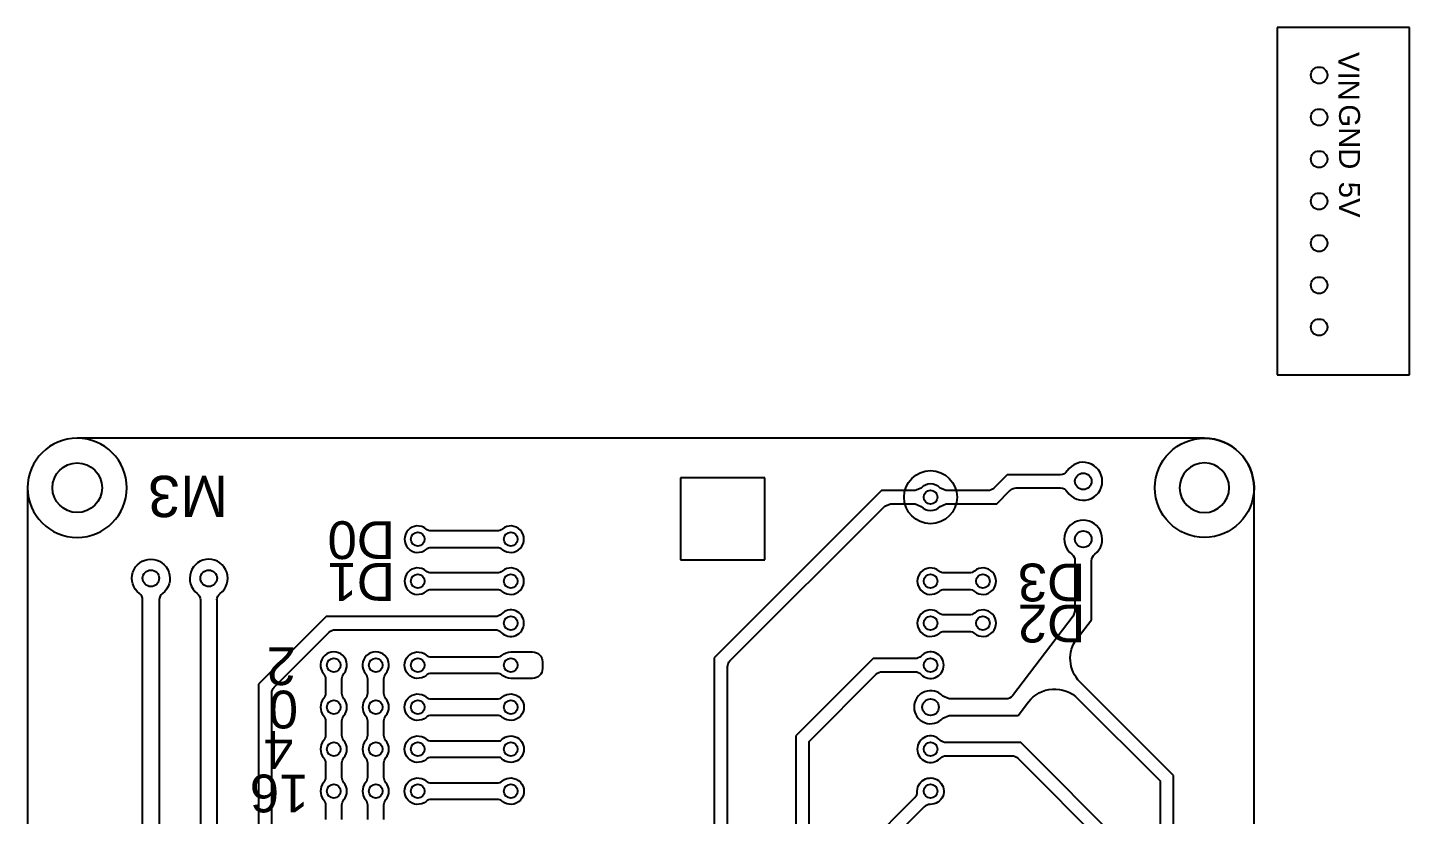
# Model space of a CAD drawing. Extents: x -81 to 81, y -56 to 81.
# Drawn here: x -80.6 to 3, y 33.4 to 81 of the extents above; entities that cross this region are included whole.
import ezdxf

# ---------------------------------------------------------------- set-up
doc = ezdxf.new("R2010")
doc.units = 0
for name, color, linetype in [('DEFAULT', 7, 'CONTINUOUS'), ('MOSFET', 7, 'CONTINUOUS'), ('MOSFET$MASK', 7, 'CONTINUOUS'), ('MOSFET$TRACES', 7, 'CONTINUOUS')]:
    doc.layers.add(name, color=color, linetype=linetype)
doc.styles.add('DEFAULT', font='arial.ttf')

msp = doc.modelspace()

# ---------------------------------------------------------------- linework, layer by layer
at = {"layer": 'DEFAULT'}
for p, q in [((3, 81), (-5, 81)), ((-5, 81), (-5, 60)), ((3, 60), (3, 81)), ((-5, 60), (3, 60))]:
    msp.add_line(p, q, dxfattribs=at)
msp.add_circle((-25.97, 52.605), 1.605, dxfattribs=at)
at = {"layer": 'MOSFET'}
for p, q in [((-9.4, 56.175), (-77.6, 56.175)), ((-80.6, 53.175), (-80.6, -35.825)), ((-6.4, -35.825), (-6.4, 53.175))]:
    msp.add_line(p, q, dxfattribs=at)
at = {"layer": 'MOSFET', "extrusion": (0, 0, -1)}
msp.add_circle((77.6, 53.175), 3, dxfattribs=at)
at = {"layer": 'MOSFET'}
msp.add_circle((-9.4, 53.175), 3, dxfattribs=at)
for centre, start, end in [((-77.6, 53.175), 90, 180), ((-9.4, 53.175), 0, 90)]:
    msp.add_arc(centre, 3, start, end, dxfattribs=at)
at = {"layer": 'MOSFET$MASK'}
for p, q in [((-36.003, 53.773), (-41.101, 53.773)), ((-41.101, 53.773), (-41.101, 48.82)), ((-36.003, 48.82), (-36.003, 53.773)), ((-41.101, 48.82), (-36.003, 48.82))]:
    msp.add_line(p, q, dxfattribs=at)
at = {"layer": 'MOSFET$TRACES'}
for p, q in [((-21.329, 53.965), (-22.142, 53.152)), ((-18.114, 53.965), (-21.329, 53.965)), ((-28.93, 53.005), (-39.053, 42.882)), ((-26.908, 53.005), (-28.93, 53.005)), ((-26.547, 53.159), (-26.908, 53.005)), ((-25.032, 53.005), (-25.393, 53.159)), ((-22.496, 53.005), (-25.032, 53.005)), ((-21.957, 52.205), (-21.144, 53.019)), ((-20.79, 53.165), (-18.114, 53.165)), ((-38.105, 42.699), (-28.745, 52.059)), ((-28.745, 52.059), (-28.391, 52.205)), ((-28.391, 52.205), (-26.908, 52.205)), ((-26.908, 52.205), (-26.547, 52.051)), ((-25.393, 52.051), (-25.032, 52.205)), ((-25.032, 52.205), (-21.957, 52.205)), ((-52.201, 50.565), (-56.169, 50.565)), ((-56.169, 49.565), (-52.201, 49.565)), ((-17.231, 48.753), (-17.231, 45.706)), ((-16.231, 45.196), (-16.231, 48.753)), ((-52.201, 48.025), (-56.169, 48.025)), ((-23.631, 48.025), (-25.139, 48.025)), ((-56.169, 47.025), (-52.201, 47.025)), ((-25.139, 47.025), (-23.631, 47.025)), ((-73.642, -25.155), (-73.642, 46.388)), ((-72.642, 46.388), (-72.642, -25.161)), ((-70.142, 46.388), (-70.142, -25.158)), ((-69.142, -25.158), (-69.142, 46.388)), ((-62.537, 45.385), (-66.629, 41.293)), ((-52.308, 45.385), (-62.537, 45.385)), ((-23.631, 45.485), (-25.139, 45.485)), ((-17.334, 45.401), (-21.018, 40.601)), ((-17.231, 45.706), (-17.334, 45.401)), ((-17.103, 44.06), (-16.231, 45.196)), ((-65.683, 41.108), (-62.352, 44.439)), ((-61.998, 44.585), (-52.308, 44.585)), ((-25.139, 44.485), (-23.631, 44.485)), ((-56.169, 42.945), (-52.201, 42.945)), ((-51.37, 43.245), (-50.051, 43.245)), ((-49.451, 42.645), (-49.451, 42.245)), ((-39.053, 42.882), (-39.053, 15.911)), ((-29.438, 42.845), (-34.117, 38.166)), ((-26.908, 42.845), (-29.438, 42.845)), ((-52.201, 41.945), (-56.169, 41.945)), ((-38.251, 15.374), (-38.251, 42.345)), ((-33.317, 37.834), (-29.253, 41.899)), ((-28.899, 42.045), (-26.908, 42.045)), ((-66.629, 41.293), (-66.629, -6.56)), ((-62.58, 41.615), (-62.58, 40.736)), ((-61.58, 40.736), (-61.58, 41.615)), ((-60.04, 41.615), (-60.04, 40.736)), ((-59.04, 40.736), (-59.04, 41.615)), ((-50.051, 41.645), (-51.37, 41.645)), ((-11.28, 35.778), (-16.93, 41.429)), ((-65.829, -6.56), (-65.829, 40.754)), ((-56.169, 40.405), (-52.201, 40.405)), ((-24.852, 40.405), (-25.225, 40.572)), ((-21.415, 40.405), (-24.852, 40.405)), ((-20.675, 39.405), (-20.05, 40.22)), ((-17.05, 40.416), (-12.08, 35.447)), ((-52.201, 39.405), (-56.169, 39.405)), ((-25.225, 39.239), (-24.852, 39.405)), ((-24.852, 39.405), (-20.675, 39.405)), ((-62.58, 39.075), (-62.58, 38.196)), ((-61.58, 38.196), (-61.58, 39.075)), ((-60.04, 39.075), (-60.04, 38.196)), ((-59.04, 38.196), (-59.04, 39.075)), ((-56.169, 37.865), (-51.995, 37.865)), ((-34.117, 38.166), (-34.117, -3.314)), ((-33.317, -2.775), (-33.317, 37.834)), ((-20.51, 37.765), (-25.032, 37.765)), ((-13.926, 31.181), (-20.51, 37.765)), ((-51.995, 36.865), (-56.169, 36.865)), ((-25.032, 36.965), (-21.049, 36.965)), ((-20.695, 36.819), (-14.873, 30.996)), ((-62.58, 36.535), (-62.58, 35.656)), ((-61.58, 35.656), (-61.58, 36.535)), ((-60.04, 36.535), (-60.04, 35.656)), ((-59.04, 35.656), (-59.04, 36.535)), ((-56.169, 35.325), (-52.201, 35.325)), ((-12.08, 35.447), (-12.08, -29.097)), ((-11.28, -29.429), (-11.28, 35.778)), ((-52.201, 34.325), (-56.169, 34.325)), ((-31.958, 29.403), (-26.916, 34.445)), ((-62.58, 33.995), (-62.58, 33.116)), ((-61.58, 33.116), (-61.58, 33.995)), ((-60.04, 33.995), (-60.04, 33.116)), ((-59.04, 33.116), (-59.04, 33.995)), ((-26.351, 33.879), (-31.158, 29.071))]:
    msp.add_line(p, q, dxfattribs=at)
for centre, radius in [((-2.46, 78.12), 0.5), ((-2.46, 75.58), 0.5), ((-2.46, 73.04), 0.5), ((-2.46, 70.5), 0.5), ((-2.46, 67.96), 0.5), ((-2.46, 65.42), 0.5), ((-2.46, 62.88), 0.5), ((-77.6, 53.175), 1.5), ((-16.731, 53.565), 0.5), ((-25.97, 52.605), 0.415), ((-57, 50.065), 0.415), ((-51.37, 50.065), 0.415), ((-16.731, 50.065), 0.5), ((-73.142, 47.7), 0.5), ((-69.642, 47.7), 0.5), ((-57, 47.525), 0.415), ((-51.37, 47.525), 0.415), ((-25.97, 47.525), 0.415), ((-22.8, 47.525), 0.415), ((-51.37, 44.985), 0.415), ((-25.97, 44.985), 0.415), ((-22.8, 44.985), 0.415), ((-62.08, 42.445), 0.415), ((-59.54, 42.445), 0.415), ((-57, 42.445), 0.415), ((-51.37, 42.445), 0.415), ((-25.97, 42.445), 0.415), ((-62.08, 39.905), 0.415), ((-59.54, 39.905), 0.415), ((-57, 39.905), 0.415), ((-51.37, 39.905), 0.415), ((-25.97, 39.905), 0.5), ((-62.08, 37.365), 0.415), ((-59.54, 37.365), 0.415), ((-57, 37.365), 0.415), ((-51.37, 37.365), 0.415), ((-25.97, 37.365), 0.415), ((-62.08, 34.825), 0.415), ((-59.54, 34.825), 0.415), ((-57, 34.825), 0.415), ((-51.37, 34.825), 0.415), ((-25.97, 34.825), 0.415)]:
    msp.add_circle(centre, radius, dxfattribs=at)
at = {"layer": 'MOSFET$TRACES', "extrusion": (0, 0, -1)}
msp.add_circle((9.4, 53.175), 1.5, dxfattribs=at)
at = {"layer": 'MOSFET$TRACES'}
for centre, radius, start, end in [((-16.731, 53.565), 1.15, 213.05573, 146.94427), ((-25.97, 52.605), 0.8, 43.81306, 136.18694), ((-25.97, 52.605), 0.8, 223.81306, 316.18694), ((-16.731, 50.065), 1.15, 307.3052, 232.6948), ((-57, 50.065), 0.8, 50.28486, 309.71514), ((-51.37, 50.065), 0.8, 230.28486, 129.71514), ((-69.642, 47.7), 1.15, 307.3052, 232.6948), ((-57, 47.525), 0.8, 50.28486, 309.71514), ((-51.37, 47.525), 0.8, 230.28486, 129.71514), ((-25.97, 47.525), 0.8, 50.28486, 309.71514), ((-22.8, 47.525), 0.8, 230.28486, 129.71514), ((-74.135, 46.391), 0.493, 359.60261, 53.09219), ((-72.142, 46.388), 0.5, 127.3052, 180), ((-51.37, 44.985), 0.8, 223.81306, 136.18694), ((-25.97, 44.985), 0.8, 50.28486, 309.71514), ((-22.8, 44.985), 0.8, 230.28486, 129.71514), ((-62.08, 42.445), 0.8, 320.28486, 219.71514), ((-59.54, 42.445), 0.8, 320.28486, 219.71514), ((-56.169, 43.445), 0.5, 230.28486, 270), ((-52.201, 43.445), 0.5, 270, 309.71514), ((-25.97, 42.445), 0.8, 223.81306, 136.18694), ((-56.169, 41.445), 0.5, 90, 129.71514), ((-52.201, 41.445), 0.5, 50.28486, 90), ((-62.08, 39.905), 0.8, 140.28486, 219.71514), ((-62.08, 39.905), 0.8, 320.28486, 39.71514), ((-59.54, 39.905), 0.8, 140.28486, 219.71514), ((-59.54, 39.905), 0.8, 320.28486, 39.71514), ((-56.169, 40.905), 0.5, 230.28486, 270), ((-52.201, 40.905), 0.5, 270, 309.71514), ((-25.97, 39.905), 1, 41.81031, 180), ((-56.169, 38.905), 0.5, 90, 129.71514), ((-52.201, 38.905), 0.5, 50.28486, 90), ((-25.97, 39.905), 1, 180, 318.18969), ((-62.08, 37.365), 0.8, 140.28486, 219.71514), ((-62.08, 37.365), 0.8, 320.28486, 39.71514), ((-59.54, 37.365), 0.8, 140.28486, 219.71514), ((-59.54, 37.365), 0.8, 320.28486, 39.71514), ((-56.169, 38.365), 0.5, 230.28486, 270), ((-25.97, 37.365), 0.8, 43.81306, 180), ((-56.169, 36.365), 0.5, 90, 129.71514), ((-25.97, 37.365), 0.8, 180, 316.18694), ((-62.08, 34.825), 0.8, 140.28486, 219.71514), ((-62.08, 34.825), 0.8, 320.28486, 39.71514), ((-59.54, 34.825), 0.8, 140.28486, 219.71514), ((-59.54, 34.825), 0.8, 320.28486, 39.71514), ((-56.169, 35.825), 0.5, 230.28486, 270), ((-52.201, 35.825), 0.5, 270, 309.71514), ((-56.169, 33.825), 0.5, 90, 129.71514), ((-52.201, 33.825), 0.5, 50.28486, 90), ((-27.27, 34.798), 0.5, 315, 1.18694), ((-25.997, 33.525), 0.5, 88.81306, 135)]:
    msp.add_arc(centre, radius, start, end, dxfattribs=at)
at = {"layer": 'MOSFET$TRACES', "extrusion": (0, 0, -1)}
for centre, radius, start, end in [((18.114, 54.465), 0.5, 213.05573, 270), ((22.496, 53.505), 0.5, 225, 270), ((20.79, 52.665), 0.5, 45, 90), ((18.114, 52.665), 0.5, 90, 146.94427), ((56.169, 51.065), 0.5, 270, 309.71514), ((52.201, 51.065), 0.5, 230.28486, 270), ((56.169, 49.065), 0.5, 50.28486, 90), ((52.201, 49.065), 0.5, 90, 129.71514), ((73.142, 47.7), 1.15, 307.3052, 232.6948), ((17.731, 48.753), 0.5, 127.3052, 180), ((15.731, 48.753), 0.5, 0, 52.6948), ((56.169, 48.525), 0.5, 270, 309.71514), ((52.201, 48.525), 0.5, 230.28486, 270), ((25.139, 48.525), 0.5, 270, 309.71514), ((23.631, 48.525), 0.5, 230.28486, 270), ((56.169, 46.525), 0.5, 50.28486, 90), ((52.201, 46.525), 0.5, 90, 129.71514), ((25.139, 46.525), 0.5, 50.28486, 90), ((23.631, 46.525), 0.5, 90, 129.71514), ((70.642, 46.388), 0.5, 127.3052, 180), ((68.643, 46.388), 0.5, 359.97363, 52.72117), ((52.308, 45.885), 0.5, 223.81306, 270), ((25.139, 45.985), 0.5, 270, 309.71514), ((23.631, 45.985), 0.5, 230.28486, 270), ((61.998, 44.085), 0.5, 45, 90), ((52.308, 44.085), 0.5, 90, 136.18694), ((25.139, 43.985), 0.5, 50.28486, 90), ((23.631, 43.985), 0.5, 90, 129.71514), ((15.516, 42.843), 2, 315, 37.50414), ((57, 42.445), 0.8, 230.28486, 129.71514), ((51.37, 42.445), 0.8, 50.28486, 90), ((50.051, 42.645), 0.6, 90, 180), ((37.751, 42.345), 0.5, 360, 45), ((26.908, 43.345), 0.5, 223.81306, 270), ((63.08, 41.615), 0.5, 140.28486, 180), ((61.08, 41.615), 0.5, 360, 39.71514), ((60.54, 41.615), 0.5, 140.28486, 180), ((58.54, 41.615), 0.5, 360, 39.71514), ((51.37, 42.445), 0.8, 270, 309.71514), ((50.051, 42.245), 0.6, 180, 270), ((28.899, 41.545), 0.5, 45, 90), ((26.908, 41.545), 0.5, 90, 136.18694), ((65.329, 40.754), 0.5, 360, 45), ((18.464, 39.002), 2, 37.50414, 135), ((63.08, 40.736), 0.5, 180, 219.71514), ((61.08, 40.736), 0.5, 320.28486, 360), ((60.54, 40.736), 0.5, 180, 219.71514), ((58.54, 40.736), 0.5, 320.28486, 360), ((57, 39.905), 0.8, 230.28486, 129.71514), ((51.37, 39.905), 0.8, 50.28486, 309.71514), ((21.407, 40.889), 0.484, 216.56293, 270.94121), ((63.08, 39.075), 0.5, 140.28486, 180), ((61.08, 39.075), 0.5, 360, 39.71514), ((60.54, 39.075), 0.5, 140.28486, 180), ((58.54, 39.075), 0.5, 360, 39.71514), ((63.08, 38.196), 0.5, 180, 219.71514), ((61.08, 38.196), 0.5, 320.28486, 360), ((60.54, 38.196), 0.5, 180, 219.71514), ((58.54, 38.196), 0.5, 320.28486, 360), ((57, 37.365), 0.8, 230.28486, 129.71514), ((51.37, 37.365), 0.8, 38.68219, 321.31781), ((25.032, 38.265), 0.5, 270, 316.18694), ((63.08, 36.535), 0.5, 140.28486, 180), ((61.08, 36.535), 0.5, 360, 39.71514), ((60.54, 36.535), 0.5, 140.28486, 180), ((58.54, 36.535), 0.5, 360, 39.71514), ((25.032, 36.465), 0.5, 43.81306, 90), ((21.049, 36.465), 0.5, 90, 135), ((63.08, 35.656), 0.5, 180, 219.71514), ((61.08, 35.656), 0.5, 320.28486, 0), ((60.54, 35.656), 0.5, 180, 219.71514), ((58.54, 35.656), 0.5, 320.28486, 360), ((57, 34.825), 0.8, 230.28486, 129.71514), ((51.37, 34.825), 0.8, 50.28486, 309.71514), ((25.97, 34.825), 0.8, 360, 271.18694), ((63.08, 33.995), 0.5, 140.28486, 180), ((61.08, 33.995), 0.5, 360, 39.71514), ((60.54, 33.995), 0.5, 140.28486, 180), ((58.54, 33.995), 0.5, 0, 39.71514), ((25.97, 34.825), 0.8, 358.81306, 360)]:
    msp.add_arc(centre, radius, start, end, dxfattribs=at)

# ---------------------------------------------------------------- texts
at = {"layer": 'MOSFET$MASK', "style": 'DEFAULT'}
for s, height, rotation, p in [('VIN', 1.2662, 270, (-1.295, 79.525)), ('GND', 1.2662, 270, (-1.252, 76.361)), ('5V', 1.271, 270, (-1.251, 71.682)), ('M3', 2.5, 180, (-68.465, 53.9)), ('D0', 2.2874, 180, (-58.371, 51.152)), ('D1', 2.2874, 180, (-58.369, 48.622)), ('D3', 2.2874, 180, (-16.606, 48.59)), ('D2', 2.2874, 180, (-16.606, 46.106)), ('2', 2.287, 180, (-64.37, 43.53)), ('0', 2.287, 180, (-64.24, 40.907)), ('4', 2.287, 180, (-64.53, 38.458)), ('16', 2.2874, 180, (-63.6, 35.833))]:
    msp.add_text(s, height=height, rotation=rotation, dxfattribs=at).set_placement(p)

doc.saveas('drawing.dxf')
